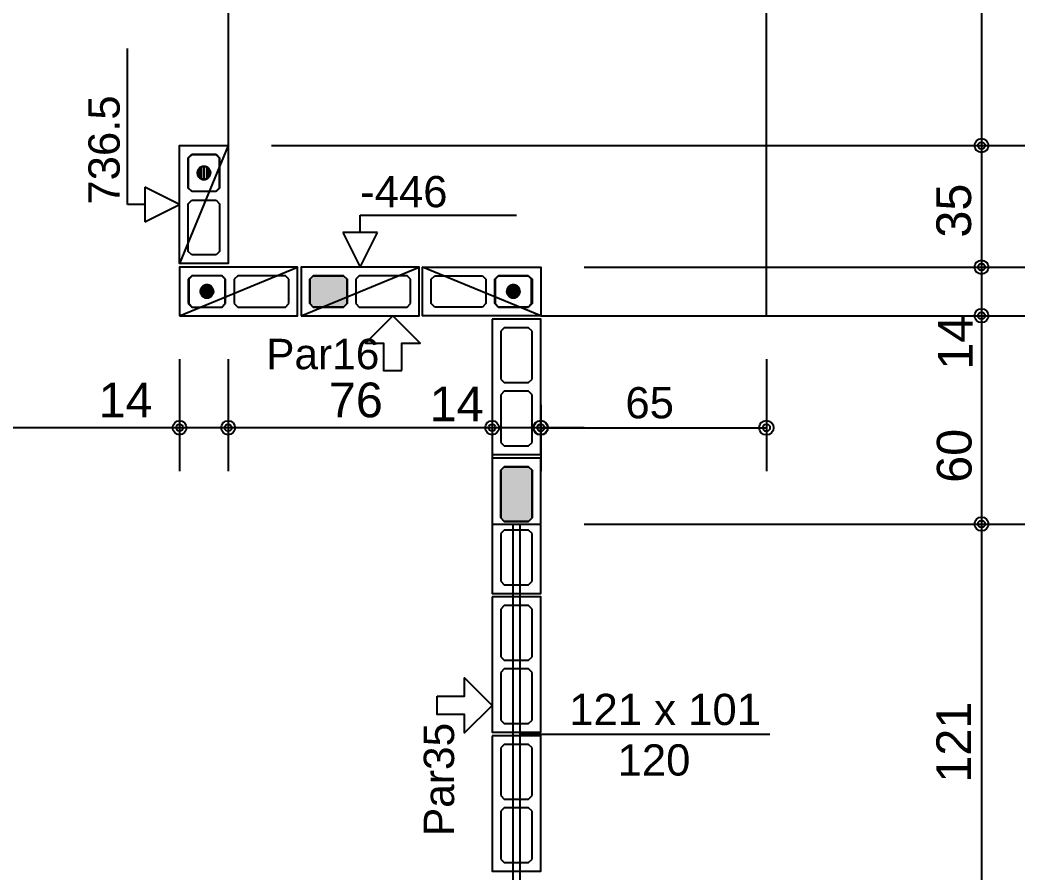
# Model space of a CAD drawing. Extents: x 0 to 119, y 0 to 84.
# Drawn here: x 43.15 to 48.93, y 42.92 to 47.83 of the extents above; entities that cross this region are included whole.
import ezdxf

# ---------------------------------------------------------------- set-up
doc = ezdxf.new("R2010")
doc.units = 0
doc.header["$MEASUREMENT"] = 0
doc.linetypes.add('ESTILO_TQS_0003', pattern=[1.5, 0.5, -0.4, 0.1, -0.5])
doc.linetypes.add('ESTILO_TQS_0005', pattern=[0.4, 0.3, -0.1])
for name, color, linetype in [('18', 6, 'CONTINUOUS'), ('20', 1, 'CONTINUOUS'), ('27', 250, 'CONTINUOUS'), ('3', 7, 'CONTINUOUS'), ('35', 255, 'CONTINUOUS'), ('9', 8, 'CONTINUOUS')]:
    doc.layers.add(name, color=color, linetype=linetype)
doc.styles.add('TQS_ARIAL', font='arial.ttf')

msp = doc.modelspace()

# ---------------------------------------------------------------- linework, layer by layer
at = {"layer": '18', "color": 6, "linetype": 'Continuous'}
for p, q in [((43.763704, 46.76668), (43.763704, 47.66668)), ((44.063704, 46.76668), (43.863704, 46.86668)), ((43.863704, 46.86668), (43.863704, 46.66668)), ((43.863704, 46.76668), (43.763704, 46.76668)), ((43.863704, 46.66668), (44.063704, 46.76668))]:
    msp.add_line(p, q, dxfattribs=at)
at = {"layer": '20', "color": 1, "linetype": 'Continuous'}
for p, q in [((45.103704, 46.60668), (45.103704, 46.70668)), ((45.103704, 46.70668), (46.003704, 46.70668)), ((45.203704, 46.60668), (45.003704, 46.60668)), ((45.003704, 46.60668), (45.103704, 46.40668)), ((45.103704, 46.40668), (45.203704, 46.60668))]:
    msp.add_line(p, q, dxfattribs=at)
at = {"layer": '27', "color": 250, "linetype": 'ESTILO_TQS_0005'}
for points in [[(44.273704, 47.05668), (44.293704, 47.03668), (44.293704, 46.86168), (44.273704, 46.84168), (44.133704, 46.84168), (44.113704, 46.86168), (44.113704, 47.03668), (44.133704, 47.05668), (44.273704, 47.05668)], [(44.273704, 46.79168), (44.293704, 46.77168), (44.293704, 46.49668), (44.273704, 46.47668), (44.133704, 46.47668), (44.113704, 46.49668), (44.113704, 46.77168), (44.133704, 46.79168), (44.273704, 46.79168)], [(44.113704, 46.19668), (44.133704, 46.17668), (44.308704, 46.17668), (44.328704, 46.19668), (44.328704, 46.33668), (44.308704, 46.35668), (44.133704, 46.35668), (44.113704, 46.33668), (44.113704, 46.19668)], [(44.378704, 46.19668), (44.398704, 46.17668), (44.673704, 46.17668), (44.693704, 46.19668), (44.693704, 46.33668), (44.673704, 46.35668), (44.398704, 46.35668), (44.378704, 46.33668), (44.378704, 46.19668)], [(44.813704, 46.19668), (44.833704, 46.17668), (45.008704, 46.17668), (45.028704, 46.19668), (45.028704, 46.33668), (45.008704, 46.35668), (44.833704, 46.35668), (44.813704, 46.33668), (44.813704, 46.19668)], [(45.078704, 46.19668), (45.098704, 46.17668), (45.373704, 46.17668), (45.393704, 46.19668), (45.393704, 46.33668), (45.373704, 46.35668), (45.098704, 46.35668), (45.078704, 46.33668), (45.078704, 46.19668)], [(45.828704, 46.19668), (45.808704, 46.17668), (45.533704, 46.17668), (45.513704, 46.19668), (45.513704, 46.33668), (45.533704, 46.35668), (45.808704, 46.35668), (45.828704, 46.33668), (45.828704, 46.19668)], [(46.093704, 46.19668), (46.073704, 46.17668), (45.898704, 46.17668), (45.878704, 46.19668), (45.878704, 46.33668), (45.898704, 46.35668), (46.073704, 46.35668), (46.093704, 46.33668), (46.093704, 46.19668)], [(45.933787, 46.05668), (45.913787, 46.03668), (45.913787, 45.76168), (45.933787, 45.74168), (46.073787, 45.74168), (46.093787, 45.76168), (46.093787, 46.03668), (46.073787, 46.05668), (45.933787, 46.05668)], [(45.933787, 45.69168), (45.913787, 45.67168), (45.913787, 45.39668), (45.933787, 45.37668), (46.073787, 45.37668), (46.093787, 45.39668), (46.093787, 45.67168), (46.073787, 45.69168), (45.933787, 45.69168)], [(45.933787, 45.25668), (45.913787, 45.23668), (45.913787, 44.96168), (45.933787, 44.94168), (46.073787, 44.94168), (46.093787, 44.96168), (46.093787, 45.23668), (46.073787, 45.25668), (45.933787, 45.25668)], [(45.933787, 44.89168), (45.913787, 44.87168), (45.913787, 44.59668), (45.933787, 44.57668), (46.073787, 44.57668), (46.093787, 44.59668), (46.093787, 44.87168), (46.073787, 44.89168), (45.933787, 44.89168)], [(45.933787, 44.45668), (45.913787, 44.43668), (45.913787, 44.16168), (45.933787, 44.14168), (46.073787, 44.14168), (46.093787, 44.16168), (46.093787, 44.43668), (46.073787, 44.45668), (45.933787, 44.45668)], [(45.933787, 44.09168), (45.913787, 44.07168), (45.913787, 43.79668), (45.933787, 43.77668), (46.073787, 43.77668), (46.093787, 43.79668), (46.093787, 44.07168), (46.073787, 44.09168), (45.933787, 44.09168)], [(45.933787, 43.65668), (45.913787, 43.63668), (45.913787, 43.36168), (45.933787, 43.34168), (46.073787, 43.34168), (46.093787, 43.36168), (46.093787, 43.63668), (46.073787, 43.65668), (45.933787, 43.65668)], [(45.933787, 43.29168), (45.913787, 43.27168), (45.913787, 42.99668), (45.933787, 42.97668), (46.073787, 42.97668), (46.093787, 42.99668), (46.093787, 43.27168), (46.073787, 43.29168), (45.933787, 43.29168)]]:
    msp.add_lwpolyline(points, dxfattribs=at)
at = {"layer": '3', "color": 7, "linetype": 'Continuous'}
for p, q in [((44.343704, 47.10668), (44.063704, 46.42668)), ((44.133704, 47.05418), (44.113704, 47.03418)), ((44.113704, 47.03418), (44.113704, 46.86418)), ((44.273704, 47.05418), (44.133704, 47.05418)), ((44.293704, 47.03418), (44.273704, 47.05418)), ((44.293704, 46.86418), (44.293704, 47.03418)), ((44.113704, 46.86418), (44.133704, 46.84418)), ((44.133704, 46.84418), (44.273704, 46.84418)), ((44.273704, 46.84418), (44.293704, 46.86418)), ((44.063704, 46.12668), (44.743704, 46.40668)), ((44.763704, 46.12668), (45.443704, 46.40668)), ((46.143704, 46.12668), (45.463704, 46.40668)), ((44.136204, 46.35668), (44.116204, 46.33668)), ((44.116204, 46.33668), (44.116204, 46.19668)), ((44.306204, 46.35668), (44.136204, 46.35668)), ((44.326204, 46.33668), (44.306204, 46.35668)), ((44.326204, 46.19668), (44.326204, 46.33668)), ((45.901204, 46.35668), (45.881204, 46.33668)), ((45.881204, 46.33668), (45.881204, 46.19668)), ((46.071204, 46.35668), (45.901204, 46.35668)), ((46.091204, 46.33668), (46.071204, 46.35668)), ((46.091204, 46.19668), (46.091204, 46.33668)), ((44.116204, 46.19668), (44.136204, 46.17668)), ((44.306204, 46.17668), (44.326204, 46.19668)), ((45.881204, 46.19668), (45.901204, 46.17668)), ((46.071204, 46.17668), (46.091204, 46.19668)), ((44.136204, 46.17668), (44.306204, 46.17668)), ((45.901204, 46.17668), (46.071204, 46.17668)), ((45.863787, 44.92668), (46.143787, 44.92668)), ((45.983787, 44.92668), (45.983787, 42.50668)), ((46.023787, 44.92668), (46.023787, 42.50668)), ((46.023787, 43.71668), (47.463421, 43.71668))]:
    msp.add_line(p, q, dxfattribs=at)
for points in [[(46.143704, 46.12668), (47.443704, 46.12668), (47.443704, 51.20668), (46.543704, 51.20668)], [(44.343704, 50.12668), (44.343704, 47.10668)], [(44.343704, 47.10668), (44.343704, 46.42668), (44.063704, 46.42668), (44.063704, 47.10668), (44.343704, 47.10668)], [(44.203704, 46.94978), (44.203765, 46.949777), (44.203825, 46.949768), (44.203884, 46.949752), (44.203941, 46.949731), (44.203995, 46.949705), (44.204047, 46.949672), (44.204095, 46.949635), (44.204139, 46.949593), (44.204179, 46.949547), (44.204213, 46.949497), (44.204243, 46.949444), (44.204267, 46.949388), (44.204285, 46.94933), (44.204297, 46.949271), (44.204304, 46.94921), (44.204304, 46.94915), (44.204297, 46.949089), (44.204285, 46.94903), (44.204267, 46.948972), (44.204243, 46.948916), (44.204213, 46.948863), (44.204179, 46.948813), (44.204139, 46.948767), (44.204095, 46.948725), (44.204047, 46.948688), (44.203995, 46.948655), (44.203941, 46.948629), (44.203884, 46.948608), (44.203825, 46.948592), (44.203765, 46.948583), (44.203704, 46.94858), (44.203704, 46.98698), (44.19988, 46.986786), (44.196095, 46.986206), (44.192388, 46.985246), (44.188798, 46.983917), (44.18536, 46.98223), (44.18211, 46.980205), (44.179082, 46.977861), (44.176307, 46.975223), (44.173813, 46.972318), (44.171626, 46.969175), (44.169767, 46.965827), (44.168257, 46.962308), (44.167111, 46.958655), (44.16634, 46.954904), (44.165953, 46.951095), (44.165953, 46.947265), (44.16634, 46.943456), (44.167111, 46.939705), (44.168257, 46.936052), (44.169767, 46.932533), (44.171626, 46.929185), (44.173813, 46.926042), (44.176307, 46.923137), (44.179082, 46.920499), (44.18211, 46.918155), (44.18536, 46.91613), (44.188798, 46.914443), (44.192388, 46.913114), (44.196095, 46.912154), (44.19988, 46.911574), (44.203704, 46.91138), (44.203704, 46.94978)], [(44.203704, 46.94858), (44.203644, 46.948583), (44.203584, 46.948592), (44.203525, 46.948608), (44.203468, 46.948629), (44.203413, 46.948655), (44.203362, 46.948688), (44.203313, 46.948725), (44.203269, 46.948767), (44.20323, 46.948813), (44.203195, 46.948863), (44.203166, 46.948916), (44.203142, 46.948972), (44.203123, 46.94903), (44.203111, 46.949089), (44.203105, 46.94915), (44.203105, 46.94921), (44.203111, 46.949271), (44.203123, 46.94933), (44.203142, 46.949388), (44.203166, 46.949444), (44.203195, 46.949497), (44.20323, 46.949547), (44.203269, 46.949593), (44.203313, 46.949635), (44.203362, 46.949672), (44.203413, 46.949705), (44.203468, 46.949731), (44.203525, 46.949752), (44.203584, 46.949768), (44.203644, 46.949777), (44.203704, 46.94978), (44.203704, 46.91138), (44.207528, 46.911574), (44.211313, 46.912154), (44.21502, 46.913114), (44.218611, 46.914443), (44.222049, 46.91613), (44.225298, 46.918155), (44.228326, 46.920499), (44.231101, 46.923137), (44.233596, 46.926042), (44.235783, 46.929185), (44.237641, 46.932533), (44.239151, 46.936052), (44.240298, 46.939705), (44.241068, 46.943456), (44.241456, 46.947265), (44.241456, 46.951095), (44.241068, 46.954904), (44.240298, 46.958655), (44.239151, 46.962308), (44.237641, 46.965827), (44.235783, 46.969175), (44.233596, 46.972318), (44.231101, 46.975223), (44.228326, 46.977861), (44.225298, 46.980205), (44.222049, 46.98223), (44.218611, 46.983917), (44.21502, 46.985246), (44.211313, 46.986206), (44.207528, 46.986786), (44.203704, 46.98698), (44.203704, 46.94858)], [(44.063704, 46.12668), (44.743704, 46.12668), (44.743704, 46.40668), (44.063704, 46.40668), (44.063704, 46.12668)], [(44.763704, 46.12668), (45.443704, 46.12668), (45.443704, 46.40668), (44.763704, 46.40668), (44.763704, 46.12668)], [(46.143704, 46.12668), (45.463704, 46.12668), (45.463704, 46.40668), (46.143704, 46.40668), (46.143704, 46.12668)], [(44.221804, 46.26668), (44.221801, 46.266619), (44.221792, 46.266559), (44.221777, 46.2665), (44.221756, 46.266443), (44.221729, 46.266389), (44.221697, 46.266337), (44.22166, 46.266289), (44.221618, 46.266245), (44.221572, 46.266206), (44.221522, 46.266171), (44.221469, 46.266141), (44.221413, 46.266117), (44.221355, 46.266099), (44.221295, 46.266087), (44.221235, 46.266081), (44.221174, 46.266081), (44.221113, 46.266087), (44.221054, 46.266099), (44.220996, 46.266117), (44.22094, 46.266141), (44.220887, 46.266171), (44.220837, 46.266206), (44.220791, 46.266245), (44.220749, 46.266289), (44.220712, 46.266337), (44.22068, 46.266389), (44.220653, 46.266443), (44.220632, 46.2665), (44.220617, 46.266559), (44.220607, 46.266619), (44.220604, 46.26668), (44.259004, 46.26668), (44.25881, 46.270504), (44.258231, 46.274289), (44.257271, 46.277996), (44.255941, 46.281587), (44.254255, 46.285024), (44.252229, 46.288274), (44.249885, 46.291302), (44.247247, 46.294077), (44.244342, 46.296571), (44.241199, 46.298759), (44.237851, 46.300617), (44.234332, 46.302127), (44.230679, 46.303273), (44.226928, 46.304044), (44.223119, 46.304431), (44.21929, 46.304431), (44.21548, 46.304044), (44.21173, 46.303273), (44.208076, 46.302127), (44.204557, 46.300617), (44.201209, 46.298759), (44.198067, 46.296571), (44.195161, 46.294077), (44.192523, 46.291302), (44.190179, 46.288274), (44.188154, 46.285024), (44.186468, 46.281587), (44.185138, 46.277996), (44.184178, 46.274289), (44.183598, 46.270504), (44.183404, 46.26668), (44.221804, 46.26668)], [(45.986804, 46.26668), (45.986801, 46.266619), (45.986792, 46.266559), (45.986777, 46.2665), (45.986756, 46.266443), (45.986729, 46.266389), (45.986697, 46.266337), (45.98666, 46.266289), (45.986618, 46.266245), (45.986572, 46.266206), (45.986522, 46.266171), (45.986469, 46.266141), (45.986413, 46.266117), (45.986355, 46.266099), (45.986295, 46.266087), (45.986235, 46.266081), (45.986174, 46.266081), (45.986113, 46.266087), (45.986054, 46.266099), (45.985996, 46.266117), (45.98594, 46.266141), (45.985887, 46.266171), (45.985837, 46.266206), (45.985791, 46.266245), (45.985749, 46.266289), (45.985712, 46.266337), (45.98568, 46.266389), (45.985653, 46.266443), (45.985632, 46.2665), (45.985617, 46.266559), (45.985607, 46.266619), (45.985604, 46.26668), (46.024004, 46.26668), (46.02381, 46.270504), (46.023231, 46.274289), (46.022271, 46.277996), (46.020941, 46.281587), (46.019255, 46.285024), (46.017229, 46.288274), (46.014885, 46.291302), (46.012247, 46.294077), (46.009342, 46.296571), (46.006199, 46.298759), (46.002851, 46.300617), (45.999332, 46.302127), (45.995679, 46.303273), (45.991928, 46.304044), (45.988119, 46.304431), (45.98429, 46.304431), (45.98048, 46.304044), (45.97673, 46.303273), (45.973076, 46.302127), (45.969557, 46.300617), (45.966209, 46.298759), (45.963067, 46.296571), (45.960161, 46.294077), (45.957523, 46.291302), (45.955179, 46.288274), (45.953154, 46.285024), (45.951468, 46.281587), (45.950138, 46.277996), (45.949178, 46.274289), (45.948598, 46.270504), (45.948404, 46.26668), (45.986804, 46.26668)], [(44.220604, 46.26668), (44.220607, 46.266741), (44.220617, 46.266801), (44.220632, 46.26686), (44.220653, 46.266917), (44.22068, 46.266971), (44.220712, 46.267023), (44.220749, 46.267071), (44.220791, 46.267115), (44.220837, 46.267154), (44.220887, 46.267189), (44.22094, 46.267219), (44.220996, 46.267243), (44.221054, 46.267261), (44.221113, 46.267273), (44.221174, 46.267279), (44.221235, 46.267279), (44.221295, 46.267273), (44.221355, 46.267261), (44.221413, 46.267243), (44.221469, 46.267219), (44.221522, 46.267189), (44.221572, 46.267154), (44.221618, 46.267115), (44.22166, 46.267071), (44.221697, 46.267023), (44.221729, 46.266971), (44.221756, 46.266917), (44.221777, 46.26686), (44.221792, 46.266801), (44.221801, 46.266741), (44.221804, 46.26668), (44.183404, 46.26668), (44.183598, 46.262856), (44.184178, 46.259071), (44.185138, 46.255364), (44.186468, 46.251773), (44.188154, 46.248336), (44.190179, 46.245086), (44.192523, 46.242058), (44.195161, 46.239283), (44.198067, 46.236789), (44.201209, 46.234601), (44.204557, 46.232743), (44.208076, 46.231233), (44.21173, 46.230087), (44.21548, 46.229316), (44.21929, 46.228929), (44.223119, 46.228929), (44.226928, 46.229316), (44.230679, 46.230087), (44.234332, 46.231233), (44.237851, 46.232743), (44.241199, 46.234601), (44.244342, 46.236789), (44.247247, 46.239283), (44.249885, 46.242058), (44.252229, 46.245086), (44.254255, 46.248336), (44.255941, 46.251773), (44.257271, 46.255364), (44.258231, 46.259071), (44.25881, 46.262856), (44.259004, 46.26668), (44.220604, 46.26668)], [(45.985604, 46.26668), (45.985607, 46.266741), (45.985617, 46.266801), (45.985632, 46.26686), (45.985653, 46.266917), (45.98568, 46.266971), (45.985712, 46.267023), (45.985749, 46.267071), (45.985791, 46.267115), (45.985837, 46.267154), (45.985887, 46.267189), (45.98594, 46.267219), (45.985996, 46.267243), (45.986054, 46.267261), (45.986113, 46.267273), (45.986174, 46.267279), (45.986235, 46.267279), (45.986295, 46.267273), (45.986355, 46.267261), (45.986413, 46.267243), (45.986469, 46.267219), (45.986522, 46.267189), (45.986572, 46.267154), (45.986618, 46.267115), (45.98666, 46.267071), (45.986697, 46.267023), (45.986729, 46.266971), (45.986756, 46.266917), (45.986777, 46.26686), (45.986792, 46.266801), (45.986801, 46.266741), (45.986804, 46.26668), (45.948404, 46.26668), (45.948598, 46.262856), (45.949178, 46.259071), (45.950138, 46.255364), (45.951468, 46.251773), (45.953154, 46.248336), (45.955179, 46.245086), (45.957523, 46.242058), (45.960161, 46.239283), (45.963067, 46.236789), (45.966209, 46.234601), (45.969557, 46.232743), (45.973076, 46.231233), (45.97673, 46.230087), (45.98048, 46.229316), (45.98429, 46.228929), (45.988119, 46.228929), (45.991928, 46.229316), (45.995679, 46.230087), (45.999332, 46.231233), (46.002851, 46.232743), (46.006199, 46.234601), (46.009342, 46.236789), (46.012247, 46.239283), (46.014885, 46.242058), (46.017229, 46.245086), (46.019255, 46.248336), (46.020941, 46.251773), (46.022271, 46.255364), (46.023231, 46.259071), (46.02381, 46.262856), (46.024004, 46.26668), (45.985604, 46.26668)], [(45.344479, 45.810733), (45.344479, 45.968706), (45.449795, 45.968706), (45.291821, 46.12668), (45.133848, 45.968706), (45.239163, 45.968706), (45.239163, 45.810733), (45.344479, 45.810733)], [(45.863787, 46.10668), (45.863787, 45.32668), (46.143787, 45.32668), (46.143787, 46.10668), (45.863787, 46.10668)], [(45.863787, 45.30668), (45.863787, 44.52668), (46.143787, 44.52668), (46.143787, 45.30668), (45.863787, 45.30668)], [(45.863787, 44.50668), (45.863787, 43.72668), (46.143787, 43.72668), (46.143787, 44.50668), (45.863787, 44.50668)], [(45.547839, 43.934406), (45.705813, 43.934406), (45.705813, 44.039722), (45.863787, 43.881748), (45.705813, 43.723775), (45.705813, 43.82909), (45.547839, 43.82909), (45.547839, 43.934406)], [(45.863787, 43.70668), (45.863787, 42.92668), (46.143787, 42.92668), (46.143787, 43.70668), (45.863787, 43.70668)]]:
    msp.add_lwpolyline(points, dxfattribs=at)
for centre in [(44.203704, 46.94918), (44.221204, 46.26668), (45.986204, 46.26668)]:
    msp.add_circle(centre, 0.0372, dxfattribs=at)
for points in [[(44.165953, 46.951095), (44.165953, 46.947265), (44.16634, 46.954904)], [(44.165953, 46.947265), (44.16634, 46.943456), (44.16634, 46.954904)], [(44.16634, 46.954904), (44.16634, 46.943456), (44.167111, 46.958655)], [(44.16634, 46.943456), (44.167111, 46.939705), (44.167111, 46.958655)], [(44.167111, 46.958655), (44.167111, 46.939705), (44.168257, 46.962308)], [(44.167111, 46.939705), (44.168257, 46.936052), (44.168257, 46.962308)], [(44.168257, 46.962308), (44.168257, 46.936052), (44.169767, 46.965827)], [(44.168257, 46.936052), (44.169767, 46.932533), (44.169767, 46.965827)], [(44.169767, 46.965827), (44.169767, 46.932533), (44.171626, 46.969175)], [(44.169767, 46.932533), (44.171626, 46.929185), (44.171626, 46.969175)], [(44.171626, 46.969175), (44.171626, 46.929185), (44.173813, 46.972318)], [(44.171626, 46.929185), (44.173813, 46.926042), (44.173813, 46.972318)], [(44.173813, 46.972318), (44.173813, 46.926042), (44.176307, 46.975223)], [(44.173813, 46.926042), (44.176307, 46.923137), (44.176307, 46.975223)], [(44.176307, 46.975223), (44.176307, 46.923137), (44.179082, 46.977861)], [(44.176307, 46.923137), (44.179082, 46.920499), (44.179082, 46.977861)], [(44.179082, 46.977861), (44.179082, 46.920499), (44.18211, 46.980205)], [(44.179082, 46.920499), (44.18211, 46.918155), (44.18211, 46.980205)], [(44.18211, 46.980205), (44.18211, 46.918155), (44.18536, 46.98223)], [(44.18211, 46.918155), (44.18536, 46.91613), (44.18536, 46.98223)], [(44.18536, 46.98223), (44.18536, 46.91613), (44.188798, 46.983917)], [(44.18536, 46.91613), (44.188798, 46.914443), (44.188798, 46.983917)], [(44.188798, 46.983917), (44.188798, 46.914443), (44.192388, 46.985246)], [(44.188798, 46.914443), (44.192388, 46.913114), (44.192388, 46.985246)], [(44.192388, 46.985246), (44.192388, 46.913114), (44.196095, 46.986206)], [(44.192388, 46.913114), (44.196095, 46.912154), (44.196095, 46.986206)], [(44.19988, 46.911574), (44.19988, 46.986786), (44.196095, 46.912154)], [(44.196095, 46.986206), (44.196095, 46.912154), (44.19988, 46.986786)], [(44.19988, 46.911574), (44.203704, 46.94978), (44.203704, 46.98698)], [(44.19988, 46.911574), (44.203704, 46.98698), (44.19988, 46.986786)], [(44.19988, 46.911574), (44.203704, 46.91138), (44.203704, 46.94978)], [(44.203269, 46.948767), (44.203704, 46.94858), (44.20323, 46.948813)], [(44.203704, 46.94858), (44.203704, 46.94858), (44.20323, 46.948813)], [(44.20323, 46.948813), (44.203704, 46.94858), (44.20323, 46.948813)], [(44.203704, 46.94858), (44.203704, 46.94858), (44.20323, 46.948813)], [(44.20323, 46.948813), (44.203704, 46.94858), (44.20323, 46.948813)], [(44.203704, 46.94858), (44.203704, 46.94858), (44.20323, 46.948813)], [(44.203313, 46.948725), (44.203704, 46.94858), (44.203269, 46.948767)], [(44.203704, 46.94858), (44.203704, 46.94858), (44.203269, 46.948767)], [(44.203269, 46.948767), (44.203704, 46.94858), (44.203269, 46.948767)], [(44.203704, 46.94858), (44.203704, 46.94858), (44.203269, 46.948767)], [(44.203362, 46.948688), (44.203704, 46.94858), (44.203313, 46.948725)], [(44.203704, 46.94858), (44.203704, 46.94858), (44.203313, 46.948725)], [(44.203413, 46.948655), (44.203704, 46.94858), (44.203362, 46.948688)], [(44.203704, 46.94858), (44.203704, 46.94858), (44.203362, 46.948688)], [(44.203525, 46.948608), (44.203704, 46.94858), (44.203413, 46.948655)], [(44.203704, 46.94858), (44.203704, 46.94858), (44.203413, 46.948655)], [(44.203704, 46.94858), (44.203704, 46.94858), (44.203525, 46.948608)], [(44.203704, 46.94858), (44.203704, 46.94858), (44.203525, 46.948608)], [(44.203704, 46.94858), (44.207528, 46.986786), (44.203704, 46.98698)], [(44.203704, 46.94858), (44.203704, 46.91138), (44.207528, 46.986786)], [(44.203704, 46.91138), (44.207528, 46.911574), (44.207528, 46.986786)], [(44.203704, 46.94978), (44.204179, 46.949547), (44.203704, 46.94978)], [(44.204179, 46.949547), (44.204179, 46.949547), (44.203704, 46.94978)], [(44.203704, 46.94978), (44.204179, 46.949547), (44.203704, 46.94978)], [(44.204179, 46.949547), (44.204179, 46.949547), (44.203704, 46.94978)], [(44.203704, 46.94978), (44.204179, 46.949547), (44.203704, 46.94978)], [(44.204179, 46.949547), (44.204139, 46.949593), (44.203704, 46.94978)], [(44.203704, 46.94978), (44.204139, 46.949593), (44.203704, 46.94978)], [(44.204139, 46.949593), (44.204139, 46.949593), (44.203704, 46.94978)], [(44.203704, 46.94978), (44.204139, 46.949593), (44.203704, 46.94978)], [(44.204139, 46.949593), (44.204095, 46.949635), (44.203704, 46.94978)], [(44.203704, 46.94978), (44.204095, 46.949635), (44.203704, 46.94978)], [(44.204095, 46.949635), (44.204047, 46.949672), (44.203704, 46.94978)], [(44.203704, 46.94978), (44.204047, 46.949672), (44.203704, 46.94978)], [(44.204047, 46.949672), (44.203995, 46.949705), (44.203704, 46.94978)], [(44.203704, 46.94978), (44.203995, 46.949705), (44.203704, 46.94978)], [(44.203995, 46.949705), (44.203884, 46.949752), (44.203704, 46.94978)], [(44.203704, 46.94978), (44.203884, 46.949752), (44.203704, 46.94978)], [(44.203884, 46.949752), (44.203704, 46.94978), (44.203704, 46.94978)], [(44.203704, 46.94978), (44.203704, 46.94978), (44.203704, 46.94978)], [(44.203704, 46.94978), (44.203704, 46.94978), (44.203704, 46.94978)], [(44.203704, 46.94978), (44.203704, 46.94978), (44.203704, 46.94978)], [(44.203704, 46.94978), (44.203704, 46.94978), (44.203704, 46.94978)], [(44.203704, 46.94978), (44.203704, 46.94978), (44.203704, 46.94978)], [(44.203704, 46.94978), (44.203704, 46.94978), (44.203704, 46.94978)], [(44.203704, 46.94978), (44.203704, 46.94978), (44.203704, 46.94978)], [(44.203704, 46.94978), (44.203704, 46.94978), (44.203704, 46.94978)], [(44.203704, 46.94978), (44.203704, 46.94978), (44.203704, 46.94978)], [(44.203704, 46.94978), (44.203704, 46.94978), (44.203704, 46.94978)], [(44.203704, 46.94978), (44.203704, 46.94978), (44.203704, 46.94978)], [(44.203704, 46.94978), (44.203704, 46.94978), (44.203704, 46.94978)], [(44.203704, 46.94858), (44.203704, 46.94858), (44.203704, 46.94858)], [(44.203704, 46.94858), (44.203704, 46.94858), (44.203704, 46.94858)], [(44.203704, 46.94858), (44.203704, 46.94858), (44.203704, 46.94858)], [(44.203704, 46.94858), (44.203704, 46.94858), (44.203704, 46.94858)], [(44.203704, 46.94858), (44.203704, 46.94858), (44.203704, 46.94858)], [(44.203704, 46.94858), (44.203704, 46.94858), (44.203704, 46.94858)], [(44.203704, 46.94858), (44.203704, 46.94858), (44.203704, 46.94858)], [(44.203704, 46.94858), (44.203704, 46.94858), (44.203704, 46.94858)], [(44.203704, 46.94858), (44.203704, 46.94858), (44.203704, 46.94858)], [(44.203704, 46.94858), (44.203704, 46.94858), (44.203704, 46.94858)], [(44.203704, 46.94858), (44.203704, 46.94858), (44.203704, 46.94858)], [(44.203704, 46.94858), (44.203704, 46.94858), (44.203704, 46.94858)], [(44.207528, 46.986786), (44.207528, 46.911574), (44.211313, 46.986206)], [(44.207528, 46.911574), (44.211313, 46.912154), (44.211313, 46.986206)], [(44.211313, 46.986206), (44.211313, 46.912154), (44.21502, 46.985246)], [(44.211313, 46.912154), (44.21502, 46.913114), (44.21502, 46.985246)], [(44.21502, 46.985246), (44.21502, 46.913114), (44.218611, 46.983917)], [(44.21502, 46.913114), (44.218611, 46.914443), (44.218611, 46.983917)], [(44.218611, 46.983917), (44.218611, 46.914443), (44.222049, 46.98223)], [(44.218611, 46.914443), (44.222049, 46.91613), (44.222049, 46.98223)], [(44.222049, 46.98223), (44.222049, 46.91613), (44.225298, 46.980205)], [(44.222049, 46.91613), (44.225298, 46.918155), (44.225298, 46.980205)], [(44.225298, 46.980205), (44.225298, 46.918155), (44.228326, 46.977861)], [(44.225298, 46.918155), (44.228326, 46.920499), (44.228326, 46.977861)], [(44.228326, 46.977861), (44.228326, 46.920499), (44.231101, 46.975223)], [(44.228326, 46.920499), (44.231101, 46.923137), (44.231101, 46.975223)], [(44.231101, 46.975223), (44.231101, 46.923137), (44.233596, 46.972318)], [(44.231101, 46.923137), (44.233596, 46.926042), (44.233596, 46.972318)], [(44.233596, 46.972318), (44.233596, 46.926042), (44.235783, 46.969175)], [(44.233596, 46.926042), (44.235783, 46.929185), (44.235783, 46.969175)], [(44.235783, 46.969175), (44.235783, 46.929185), (44.237641, 46.965827)], [(44.235783, 46.929185), (44.237641, 46.932533), (44.237641, 46.965827)], [(44.237641, 46.965827), (44.237641, 46.932533), (44.239151, 46.962308)], [(44.237641, 46.932533), (44.239151, 46.936052), (44.239151, 46.962308)], [(44.239151, 46.962308), (44.239151, 46.936052), (44.240298, 46.958655)], [(44.239151, 46.936052), (44.240298, 46.939705), (44.240298, 46.958655)], [(44.240298, 46.958655), (44.240298, 46.939705), (44.241068, 46.954904)], [(44.240298, 46.939705), (44.241068, 46.943456), (44.241068, 46.954904)], [(44.241068, 46.954904), (44.241068, 46.943456), (44.241456, 46.951095)], [(44.241068, 46.943456), (44.241456, 46.947265), (44.241456, 46.951095)], [(44.221804, 46.26668), (44.21173, 46.303273), (44.208076, 46.302127)], [(44.221804, 46.26668), (44.21548, 46.304044), (44.21173, 46.303273)], [(44.221804, 46.26668), (44.21929, 46.304431), (44.21548, 46.304044)], [(44.221804, 46.26668), (44.223119, 46.304431), (44.21929, 46.304431)], [(44.259004, 46.26668), (44.223119, 46.304431), (44.221804, 46.26668)], [(44.259004, 46.26668), (44.226928, 46.304044), (44.223119, 46.304431)], [(44.259004, 46.26668), (44.230679, 46.303273), (44.226928, 46.304044)], [(44.259004, 46.26668), (44.234332, 46.302127), (44.230679, 46.303273)], [(45.986804, 46.26668), (45.97673, 46.303273), (45.973076, 46.302127)], [(45.986804, 46.26668), (45.98048, 46.304044), (45.97673, 46.303273)], [(45.986804, 46.26668), (45.98429, 46.304431), (45.98048, 46.304044)], [(45.986804, 46.26668), (45.988119, 46.304431), (45.98429, 46.304431)], [(46.024004, 46.26668), (45.988119, 46.304431), (45.986804, 46.26668)], [(46.024004, 46.26668), (45.991928, 46.304044), (45.988119, 46.304431)], [(46.024004, 46.26668), (45.995679, 46.303273), (45.991928, 46.304044)], [(46.024004, 46.26668), (45.999332, 46.302127), (45.995679, 46.303273)], [(44.221804, 46.26668), (44.183598, 46.270504), (44.183404, 46.26668)], [(44.220604, 46.26668), (44.183404, 46.26668), (44.183598, 46.262856)], [(44.221804, 46.26668), (44.184178, 46.274289), (44.183598, 46.270504)], [(44.220604, 46.26668), (44.183598, 46.262856), (44.184178, 46.259071)], [(44.221804, 46.26668), (44.185138, 46.277996), (44.184178, 46.274289)], [(44.220604, 46.26668), (44.184178, 46.259071), (44.185138, 46.255364)], [(44.221804, 46.26668), (44.186468, 46.281587), (44.185138, 46.277996)], [(44.220604, 46.26668), (44.185138, 46.255364), (44.186468, 46.251773)], [(44.221804, 46.26668), (44.188154, 46.285024), (44.186468, 46.281587)], [(44.220604, 46.26668), (44.186468, 46.251773), (44.188154, 46.248336)], [(44.221804, 46.26668), (44.190179, 46.288274), (44.188154, 46.285024)], [(44.220604, 46.26668), (44.188154, 46.248336), (44.190179, 46.245086)], [(44.221804, 46.26668), (44.192523, 46.291302), (44.190179, 46.288274)], [(44.220604, 46.26668), (44.190179, 46.245086), (44.192523, 46.242058)], [(44.221804, 46.26668), (44.195161, 46.294077), (44.192523, 46.291302)], [(44.220604, 46.26668), (44.192523, 46.242058), (44.195161, 46.239283)], [(44.221804, 46.26668), (44.198067, 46.296571), (44.195161, 46.294077)], [(44.220604, 46.26668), (44.195161, 46.239283), (44.198067, 46.236789)], [(44.221804, 46.26668), (44.201209, 46.298759), (44.198067, 46.296571)], [(44.220604, 46.26668), (44.198067, 46.236789), (44.201209, 46.234601)], [(44.221804, 46.26668), (44.204557, 46.300617), (44.201209, 46.298759)], [(44.220604, 46.26668), (44.201209, 46.234601), (44.204557, 46.232743)], [(44.221804, 46.26668), (44.208076, 46.302127), (44.204557, 46.300617)], [(44.220604, 46.26668), (44.204557, 46.232743), (44.208076, 46.231233)], [(44.220604, 46.26668), (44.208076, 46.231233), (44.21173, 46.230087)], [(44.220604, 46.26668), (44.21173, 46.230087), (44.21548, 46.229316)], [(44.220604, 46.26668), (44.21548, 46.229316), (44.21929, 46.228929)], [(44.220604, 46.26668), (44.21929, 46.228929), (44.223119, 46.228929)], [(44.220837, 46.267154), (44.220632, 46.26686), (44.220604, 46.26668)], [(44.220837, 46.267154), (44.220604, 46.26668), (44.220604, 46.26668)], [(44.220837, 46.267154), (44.220604, 46.26668), (44.220604, 46.26668)], [(44.220837, 46.267154), (44.220604, 46.26668), (44.220604, 46.26668)], [(44.220837, 46.267154), (44.220604, 46.26668), (44.220604, 46.26668)], [(44.220837, 46.267154), (44.220604, 46.26668), (44.220604, 46.26668)], [(44.220837, 46.267154), (44.220604, 46.26668), (44.220604, 46.26668)], [(44.220837, 46.267154), (44.220604, 46.26668), (44.220604, 46.26668)], [(44.220837, 46.267154), (44.220604, 46.26668), (44.220604, 46.26668)], [(44.220837, 46.267154), (44.220604, 46.26668), (44.220604, 46.26668)], [(44.220837, 46.267154), (44.220604, 46.26668), (44.220604, 46.26668)], [(44.220837, 46.267154), (44.220604, 46.26668), (44.220604, 46.26668)], [(44.220837, 46.267154), (44.220604, 46.26668), (44.220604, 46.26668)], [(44.220837, 46.267154), (44.220604, 46.26668), (44.220604, 46.26668)], [(44.220837, 46.267154), (44.220604, 46.26668), (44.220604, 46.26668)], [(44.220837, 46.267154), (44.220604, 46.26668), (44.220604, 46.26668)], [(44.220837, 46.267154), (44.220604, 46.26668), (44.220604, 46.26668)], [(44.220837, 46.267154), (44.220604, 46.26668), (44.220604, 46.26668)], [(44.220837, 46.267154), (44.220604, 46.26668), (44.220604, 46.26668)], [(44.220837, 46.267154), (44.220604, 46.26668), (44.220604, 46.26668)], [(44.220837, 46.267154), (44.220604, 46.26668), (44.220604, 46.26668)], [(44.220837, 46.267154), (44.220604, 46.26668), (44.220604, 46.26668)], [(44.220837, 46.267154), (44.220604, 46.26668), (44.220604, 46.26668)], [(44.220604, 46.26668), (44.223119, 46.228929), (44.259004, 46.26668)], [(44.220837, 46.267154), (44.22068, 46.266971), (44.220632, 46.26686)], [(44.220837, 46.267154), (44.220712, 46.267023), (44.22068, 46.266971)], [(44.220837, 46.267154), (44.220749, 46.267071), (44.220712, 46.267023)], [(44.220837, 46.267154), (44.220791, 46.267115), (44.220749, 46.267071)], [(44.220837, 46.267154), (44.220837, 46.267154), (44.220791, 46.267115)], [(44.220837, 46.267154), (44.220791, 46.267115), (44.220791, 46.267115)], [(44.220837, 46.267154), (44.220837, 46.267154), (44.220837, 46.267154)], [(44.221804, 46.26668), (44.221572, 46.266206), (44.221572, 46.266206)], [(44.221804, 46.26668), (44.221572, 46.266206), (44.221572, 46.266206)], [(44.221804, 46.26668), (44.221572, 46.266206), (44.221618, 46.266245)], [(44.221804, 46.26668), (44.221618, 46.266245), (44.221618, 46.266245)], [(44.221804, 46.26668), (44.221618, 46.266245), (44.22166, 46.266289)], [(44.221804, 46.26668), (44.22166, 46.266289), (44.221697, 46.266337)], [(44.221804, 46.26668), (44.221697, 46.266337), (44.221729, 46.266389)], [(44.221804, 46.26668), (44.221729, 46.266389), (44.221777, 46.2665)], [(44.221804, 46.26668), (44.221777, 46.2665), (44.221804, 46.26668)], [(44.221804, 46.26668), (44.221804, 46.26668), (44.221804, 46.26668)], [(44.221804, 46.26668), (44.221804, 46.26668), (44.221804, 46.26668)], [(44.221804, 46.26668), (44.221804, 46.26668), (44.221804, 46.26668)], [(44.221804, 46.26668), (44.221804, 46.26668), (44.221804, 46.26668)], [(44.221804, 46.26668), (44.221804, 46.26668), (44.221804, 46.26668)], [(44.221804, 46.26668), (44.221804, 46.26668), (44.221804, 46.26668)], [(44.221804, 46.26668), (44.221804, 46.26668), (44.221804, 46.26668)], [(44.221804, 46.26668), (44.221804, 46.26668), (44.221804, 46.26668)], [(44.221804, 46.26668), (44.221804, 46.26668), (44.221804, 46.26668)], [(44.221804, 46.26668), (44.221804, 46.26668), (44.221804, 46.26668)], [(44.221804, 46.26668), (44.221804, 46.26668), (44.221804, 46.26668)], [(44.221804, 46.26668), (44.221804, 46.26668), (44.221804, 46.26668)], [(44.221804, 46.26668), (44.221804, 46.26668), (44.221804, 46.26668)], [(44.221804, 46.26668), (44.221804, 46.26668), (44.221804, 46.26668)], [(44.221804, 46.26668), (44.221804, 46.26668), (44.221804, 46.26668)], [(44.221804, 46.26668), (44.221804, 46.26668), (44.221804, 46.26668)], [(44.221804, 46.26668), (44.221804, 46.26668), (44.221804, 46.26668)], [(44.221804, 46.26668), (44.221804, 46.26668), (44.221804, 46.26668)], [(44.221804, 46.26668), (44.221804, 46.26668), (44.221804, 46.26668)], [(44.221804, 46.26668), (44.221804, 46.26668), (44.221804, 46.26668)], [(44.221804, 46.26668), (44.221804, 46.26668), (44.221804, 46.26668)], [(44.259004, 46.26668), (44.223119, 46.228929), (44.226928, 46.229316)], [(44.259004, 46.26668), (44.226928, 46.229316), (44.230679, 46.230087)], [(44.259004, 46.26668), (44.230679, 46.230087), (44.234332, 46.231233)], [(44.259004, 46.26668), (44.237851, 46.300617), (44.234332, 46.302127)], [(44.259004, 46.26668), (44.234332, 46.231233), (44.237851, 46.232743)], [(44.259004, 46.26668), (44.241199, 46.298759), (44.237851, 46.300617)], [(44.259004, 46.26668), (44.237851, 46.232743), (44.241199, 46.234601)], [(44.259004, 46.26668), (44.244342, 46.296571), (44.241199, 46.298759)], [(44.259004, 46.26668), (44.241199, 46.234601), (44.244342, 46.236789)], [(44.259004, 46.26668), (44.247247, 46.294077), (44.244342, 46.296571)], [(44.259004, 46.26668), (44.244342, 46.236789), (44.247247, 46.239283)], [(44.259004, 46.26668), (44.249885, 46.291302), (44.247247, 46.294077)], [(44.259004, 46.26668), (44.247247, 46.239283), (44.249885, 46.242058)], [(44.259004, 46.26668), (44.252229, 46.288274), (44.249885, 46.291302)], [(44.259004, 46.26668), (44.249885, 46.242058), (44.252229, 46.245086)], [(44.259004, 46.26668), (44.254255, 46.285024), (44.252229, 46.288274)], [(44.259004, 46.26668), (44.252229, 46.245086), (44.254255, 46.248336)], [(44.259004, 46.26668), (44.255941, 46.281587), (44.254255, 46.285024)], [(44.259004, 46.26668), (44.254255, 46.248336), (44.255941, 46.251773)], [(44.259004, 46.26668), (44.257271, 46.277996), (44.255941, 46.281587)], [(44.259004, 46.26668), (44.255941, 46.251773), (44.257271, 46.255364)], [(44.259004, 46.26668), (44.258231, 46.274289), (44.257271, 46.277996)], [(44.259004, 46.26668), (44.257271, 46.255364), (44.258231, 46.259071)], [(44.259004, 46.26668), (44.25881, 46.270504), (44.258231, 46.274289)], [(44.259004, 46.26668), (44.258231, 46.259071), (44.25881, 46.262856)], [(45.986804, 46.26668), (45.948598, 46.270504), (45.948404, 46.26668)], [(45.985604, 46.26668), (45.948404, 46.26668), (45.948598, 46.262856)], [(45.986804, 46.26668), (45.949178, 46.274289), (45.948598, 46.270504)], [(45.985604, 46.26668), (45.948598, 46.262856), (45.949178, 46.259071)], [(45.986804, 46.26668), (45.950138, 46.277996), (45.949178, 46.274289)], [(45.985604, 46.26668), (45.949178, 46.259071), (45.950138, 46.255364)], [(45.986804, 46.26668), (45.951468, 46.281587), (45.950138, 46.277996)], [(45.985604, 46.26668), (45.950138, 46.255364), (45.951468, 46.251773)], [(45.986804, 46.26668), (45.953154, 46.285024), (45.951468, 46.281587)], [(45.985604, 46.26668), (45.951468, 46.251773), (45.953154, 46.248336)], [(45.986804, 46.26668), (45.955179, 46.288274), (45.953154, 46.285024)], [(45.985604, 46.26668), (45.953154, 46.248336), (45.955179, 46.245086)], [(45.986804, 46.26668), (45.957523, 46.291302), (45.955179, 46.288274)], [(45.985604, 46.26668), (45.955179, 46.245086), (45.957523, 46.242058)], [(45.986804, 46.26668), (45.960161, 46.294077), (45.957523, 46.291302)], [(45.985604, 46.26668), (45.957523, 46.242058), (45.960161, 46.239283)], [(45.986804, 46.26668), (45.963067, 46.296571), (45.960161, 46.294077)], [(45.985604, 46.26668), (45.960161, 46.239283), (45.963067, 46.236789)], [(45.986804, 46.26668), (45.966209, 46.298759), (45.963067, 46.296571)], [(45.985604, 46.26668), (45.963067, 46.236789), (45.966209, 46.234601)], [(45.986804, 46.26668), (45.969557, 46.300617), (45.966209, 46.298759)], [(45.985604, 46.26668), (45.966209, 46.234601), (45.969557, 46.232743)], [(45.986804, 46.26668), (45.973076, 46.302127), (45.969557, 46.300617)], [(45.985604, 46.26668), (45.969557, 46.232743), (45.973076, 46.231233)], [(45.985604, 46.26668), (45.973076, 46.231233), (45.97673, 46.230087)], [(45.985604, 46.26668), (45.97673, 46.230087), (45.98048, 46.229316)], [(45.985604, 46.26668), (45.98048, 46.229316), (45.98429, 46.228929)], [(45.985604, 46.26668), (45.98429, 46.228929), (45.988119, 46.228929)], [(45.985837, 46.267154), (45.985632, 46.26686), (45.985604, 46.26668)], [(45.985837, 46.267154), (45.985604, 46.26668), (45.985604, 46.26668)], [(45.985837, 46.267154), (45.985604, 46.26668), (45.985604, 46.26668)], [(45.985837, 46.267154), (45.985604, 46.26668), (45.985604, 46.26668)], [(45.985837, 46.267154), (45.985604, 46.26668), (45.985604, 46.26668)], [(45.985837, 46.267154), (45.985604, 46.26668), (45.985604, 46.26668)], [(45.985837, 46.267154), (45.985604, 46.26668), (45.985604, 46.26668)], [(45.985837, 46.267154), (45.985604, 46.26668), (45.985604, 46.26668)], [(45.985837, 46.267154), (45.985604, 46.26668), (45.985604, 46.26668)], [(45.985837, 46.267154), (45.985604, 46.26668), (45.985604, 46.26668)], [(45.985837, 46.267154), (45.985604, 46.26668), (45.985604, 46.26668)], [(45.985837, 46.267154), (45.985604, 46.26668), (45.985604, 46.26668)], [(45.985837, 46.267154), (45.985604, 46.26668), (45.985604, 46.26668)], [(45.985837, 46.267154), (45.985604, 46.26668), (45.985604, 46.26668)], [(45.985837, 46.267154), (45.985604, 46.26668), (45.985604, 46.26668)], [(45.985837, 46.267154), (45.985604, 46.26668), (45.985604, 46.26668)], [(45.985837, 46.267154), (45.985604, 46.26668), (45.985604, 46.26668)], [(45.985837, 46.267154), (45.985604, 46.26668), (45.985604, 46.26668)], [(45.985837, 46.267154), (45.985604, 46.26668), (45.985604, 46.26668)], [(45.985837, 46.267154), (45.985604, 46.26668), (45.985604, 46.26668)], [(45.985837, 46.267154), (45.985604, 46.26668), (45.985604, 46.26668)], [(45.985837, 46.267154), (45.985604, 46.26668), (45.985604, 46.26668)], [(45.985837, 46.267154), (45.985604, 46.26668), (45.985604, 46.26668)], [(45.985604, 46.26668), (45.988119, 46.228929), (46.024004, 46.26668)], [(45.985837, 46.267154), (45.98568, 46.266971), (45.985632, 46.26686)], [(45.985837, 46.267154), (45.985712, 46.267023), (45.98568, 46.266971)], [(45.985837, 46.267154), (45.985749, 46.267071), (45.985712, 46.267023)], [(45.985837, 46.267154), (45.985791, 46.267115), (45.985749, 46.267071)], [(45.985837, 46.267154), (45.985837, 46.267154), (45.985791, 46.267115)], [(45.985837, 46.267154), (45.985791, 46.267115), (45.985791, 46.267115)], [(45.985837, 46.267154), (45.985837, 46.267154), (45.985837, 46.267154)], [(45.986804, 46.26668), (45.986572, 46.266206), (45.986572, 46.266206)], [(45.986804, 46.26668), (45.986572, 46.266206), (45.986572, 46.266206)], [(45.986804, 46.26668), (45.986572, 46.266206), (45.986618, 46.266245)], [(45.986804, 46.26668), (45.986618, 46.266245), (45.986618, 46.266245)], [(45.986804, 46.26668), (45.986618, 46.266245), (45.98666, 46.266289)], [(45.986804, 46.26668), (45.98666, 46.266289), (45.986697, 46.266337)], [(45.986804, 46.26668), (45.986697, 46.266337), (45.986729, 46.266389)], [(45.986804, 46.26668), (45.986729, 46.266389), (45.986777, 46.2665)], [(45.986804, 46.26668), (45.986777, 46.2665), (45.986804, 46.26668)], [(45.986804, 46.26668), (45.986804, 46.26668), (45.986804, 46.26668)], [(45.986804, 46.26668), (45.986804, 46.26668), (45.986804, 46.26668)], [(45.986804, 46.26668), (45.986804, 46.26668), (45.986804, 46.26668)], [(45.986804, 46.26668), (45.986804, 46.26668), (45.986804, 46.26668)], [(45.986804, 46.26668), (45.986804, 46.26668), (45.986804, 46.26668)], [(45.986804, 46.26668), (45.986804, 46.26668), (45.986804, 46.26668)], [(45.986804, 46.26668), (45.986804, 46.26668), (45.986804, 46.26668)], [(45.986804, 46.26668), (45.986804, 46.26668), (45.986804, 46.26668)], [(45.986804, 46.26668), (45.986804, 46.26668), (45.986804, 46.26668)], [(45.986804, 46.26668), (45.986804, 46.26668), (45.986804, 46.26668)], [(45.986804, 46.26668), (45.986804, 46.26668), (45.986804, 46.26668)], [(45.986804, 46.26668), (45.986804, 46.26668), (45.986804, 46.26668)], [(45.986804, 46.26668), (45.986804, 46.26668), (45.986804, 46.26668)], [(45.986804, 46.26668), (45.986804, 46.26668), (45.986804, 46.26668)], [(45.986804, 46.26668), (45.986804, 46.26668), (45.986804, 46.26668)], [(45.986804, 46.26668), (45.986804, 46.26668), (45.986804, 46.26668)], [(45.986804, 46.26668), (45.986804, 46.26668), (45.986804, 46.26668)], [(45.986804, 46.26668), (45.986804, 46.26668), (45.986804, 46.26668)], [(45.986804, 46.26668), (45.986804, 46.26668), (45.986804, 46.26668)], [(45.986804, 46.26668), (45.986804, 46.26668), (45.986804, 46.26668)], [(45.986804, 46.26668), (45.986804, 46.26668), (45.986804, 46.26668)], [(46.024004, 46.26668), (45.988119, 46.228929), (45.991928, 46.229316)], [(46.024004, 46.26668), (45.991928, 46.229316), (45.995679, 46.230087)], [(46.024004, 46.26668), (45.995679, 46.230087), (45.999332, 46.231233)], [(46.024004, 46.26668), (46.002851, 46.300617), (45.999332, 46.302127)], [(46.024004, 46.26668), (45.999332, 46.231233), (46.002851, 46.232743)], [(46.024004, 46.26668), (46.006199, 46.298759), (46.002851, 46.300617)], [(46.024004, 46.26668), (46.002851, 46.232743), (46.006199, 46.234601)], [(46.024004, 46.26668), (46.009342, 46.296571), (46.006199, 46.298759)], [(46.024004, 46.26668), (46.006199, 46.234601), (46.009342, 46.236789)], [(46.024004, 46.26668), (46.012247, 46.294077), (46.009342, 46.296571)], [(46.024004, 46.26668), (46.009342, 46.236789), (46.012247, 46.239283)], [(46.024004, 46.26668), (46.014885, 46.291302), (46.012247, 46.294077)], [(46.024004, 46.26668), (46.012247, 46.239283), (46.014885, 46.242058)], [(46.024004, 46.26668), (46.017229, 46.288274), (46.014885, 46.291302)], [(46.024004, 46.26668), (46.014885, 46.242058), (46.017229, 46.245086)], [(46.024004, 46.26668), (46.019255, 46.285024), (46.017229, 46.288274)], [(46.024004, 46.26668), (46.017229, 46.245086), (46.019255, 46.248336)], [(46.024004, 46.26668), (46.020941, 46.281587), (46.019255, 46.285024)], [(46.024004, 46.26668), (46.019255, 46.248336), (46.020941, 46.251773)], [(46.024004, 46.26668), (46.022271, 46.277996), (46.020941, 46.281587)], [(46.024004, 46.26668), (46.020941, 46.251773), (46.022271, 46.255364)], [(46.024004, 46.26668), (46.023231, 46.274289), (46.022271, 46.277996)], [(46.024004, 46.26668), (46.022271, 46.255364), (46.023231, 46.259071)], [(46.024004, 46.26668), (46.02381, 46.270504), (46.023231, 46.274289)], [(46.024004, 46.26668), (46.023231, 46.259071), (46.02381, 46.262856)]]:
    msp.add_solid(points, dxfattribs=at)
at = {"layer": '35', "color": 255, "linetype": 'Continuous'}
for p, q in [((48.682923, 50.37668), (48.682923, 46.85668)), ((48.682923, 47.35668), (48.682923, 46.15668)), ((44.343704, 47.10668), (44.343704, 47.10668)), ((44.343704, 47.10668), (44.343704, 47.10668)), ((44.593704, 47.10668), (48.932923, 47.10668)), ((44.593704, 47.10668), (48.932923, 47.10668)), ((48.682923, 46.65668), (48.682923, 45.87668)), ((46.143704, 46.40668), (46.143704, 46.40668)), ((46.143704, 46.40668), (46.143704, 46.40668)), ((46.393704, 46.40668), (48.932923, 46.40668)), ((46.393704, 46.40668), (48.932923, 46.40668)), ((48.682923, 46.37668), (48.682923, 44.67668)), ((44.063704, 46.12668), (44.063704, 46.12668)), ((44.063704, 46.12668), (44.063704, 46.12668)), ((44.343704, 46.12668), (44.343704, 46.12668)), ((44.343704, 46.12668), (44.343704, 46.12668)), ((46.283751, 46.12668), (46.283751, 46.12668)), ((46.283751, 46.12668), (46.283751, 46.12668)), ((46.533751, 46.12668), (48.932923, 46.12668)), ((46.533751, 46.12668), (48.932923, 46.12668)), ((47.443704, 46.12668), (47.443704, 46.12668)), ((44.063704, 45.87668), (44.063704, 45.231356)), ((44.063704, 45.87668), (44.063704, 45.231356)), ((44.343704, 45.87668), (44.343704, 45.231356)), ((44.343704, 45.87668), (44.343704, 45.231356)), ((45.863787, 45.863824), (45.863787, 45.863824)), ((45.863787, 45.863824), (45.863787, 45.863824)), ((46.143787, 45.863824), (46.143787, 45.863824)), ((47.443704, 45.87668), (47.443704, 45.231356)), ((46.143787, 45.686279), (46.143787, 45.686279)), ((45.863787, 45.613824), (45.863787, 45.231356)), ((45.863787, 45.613824), (45.863787, 45.231356)), ((46.143787, 45.613824), (46.143787, 45.231356)), ((44.313704, 45.481356), (36.46366, 45.481356)), ((44.593704, 45.481356), (43.813704, 45.481356)), ((46.113787, 45.481356), (44.093704, 45.481356)), ((46.393787, 45.481356), (45.613787, 45.481356)), ((46.143787, 45.481356), (47.443704, 45.481356)), ((46.143787, 45.436279), (46.143787, 45.231356)), ((48.682923, 45.17668), (48.682923, 42.25668)), ((46.143787, 44.92668), (46.143787, 44.92668)), ((46.143787, 44.92668), (46.143787, 44.92668)), ((46.393787, 44.92668), (48.932923, 44.92668)), ((46.393787, 44.92668), (48.932923, 44.92668))]:
    msp.add_line(p, q, dxfattribs=at)
for centre, radius in [((48.682923, 47.10668), 0.04), ((48.682923, 47.10668), 0.04), ((48.682923, 47.10668), 0.02), ((48.682923, 47.10668), 0.02), ((48.682923, 46.40668), 0.04), ((48.682923, 46.40668), 0.04), ((48.682923, 46.40668), 0.02), ((48.682923, 46.40668), 0.02), ((48.682923, 46.12668), 0.04), ((48.682923, 46.12668), 0.04), ((48.682923, 46.12668), 0.02), ((48.682923, 46.12668), 0.02), ((44.063704, 45.481356), 0.04), ((44.063704, 45.481356), 0.04), ((44.063704, 45.481356), 0.02), ((44.063704, 45.481356), 0.02), ((44.343704, 45.481356), 0.04), ((44.343704, 45.481356), 0.04), ((44.343704, 45.481356), 0.02), ((44.343704, 45.481356), 0.02), ((45.863787, 45.481356), 0.04), ((45.863787, 45.481356), 0.04), ((45.863787, 45.481356), 0.02), ((45.863787, 45.481356), 0.02), ((46.143787, 45.481356), 0.041625), ((46.143787, 45.481356), 0.04), ((46.143787, 45.481356), 0.02075), ((46.143787, 45.481356), 0.02), ((47.443704, 45.481356), 0.041625), ((47.443704, 45.481356), 0.02075), ((48.682923, 44.92668), 0.04), ((48.682923, 44.92668), 0.04), ((48.682923, 44.92668), 0.02), ((48.682923, 44.92668), 0.02)]:
    msp.add_circle(centre, radius, dxfattribs=at)
at = {"layer": '9', "color": 8, "linetype": 'Continuous'}
for points in [[(44.813704, 46.33668), (44.833704, 46.35668), (45.008704, 46.35668), (45.028704, 46.33668), (45.028704, 46.19668), (45.008704, 46.17668), (44.833704, 46.17668), (44.813704, 46.19668), (44.813704, 46.33668)], [(46.073787, 45.25668), (46.093787, 45.23668), (46.093787, 44.96168), (46.073787, 44.94168), (45.933787, 44.94168), (45.913787, 44.96168), (45.913787, 45.23668), (45.933787, 45.25668), (46.073787, 45.25668)]]:
    msp.add_lwpolyline(points, dxfattribs=at)
for points in [[(44.813704, 46.33668), (44.833704, 46.35668), (45.008704, 46.35668)], [(44.813704, 46.33668), (45.008704, 46.35668), (45.028704, 46.33668)], [(44.813704, 46.33668), (45.028704, 46.33668), (45.028704, 46.19668)], [(44.813704, 46.33668), (45.028704, 46.19668), (45.008704, 46.17668)], [(44.813704, 46.33668), (45.008704, 46.17668), (44.833704, 46.17668)], [(44.813704, 46.33668), (44.833704, 46.17668), (44.813704, 46.19668)], [(44.813704, 46.33668), (44.813704, 46.19668), (44.813704, 46.33668)], [(46.073787, 45.25668), (45.933787, 44.94168), (45.913787, 44.96168)], [(46.073787, 45.25668), (45.913787, 44.96168), (45.913787, 45.23668)], [(46.073787, 45.25668), (45.913787, 45.23668), (45.933787, 45.25668)], [(46.073787, 45.25668), (46.073787, 44.94168), (45.933787, 44.94168)], [(46.073787, 45.25668), (45.933787, 45.25668), (46.073787, 45.25668)], [(46.073787, 45.25668), (46.093787, 45.23668), (46.093787, 44.96168)], [(46.073787, 45.25668), (46.093787, 44.96168), (46.073787, 44.94168)]]:
    msp.add_solid(points, dxfattribs=at)

# ---------------------------------------------------------------- texts
at = {"layer": '18', "color": 6, "linetype": 'ESTILO_TQS_0003', "style": 'TQS_ARIAL'}
msp.add_text('736.5', height=0.18, rotation=90, dxfattribs=at).set_placement((43.718704, 46.76668))
at = {"layer": '20', "color": 1, "linetype": 'ESTILO_TQS_0003', "style": 'TQS_ARIAL'}
msp.add_text('-446', height=0.18, dxfattribs=at).set_placement((45.103704, 46.75168))
at = {"layer": '3', "color": 7, "linetype": 'Continuous', "style": 'TQS_ARIAL'}
for s, height, p in [('Par16', 0.175, (44.562406, 45.818508)), ('121 x 101', 0.18, (46.308251, 43.768535)), ('120', 0.18, (46.586671, 43.477294))]:
    msp.add_text(s, height=height, dxfattribs=at).set_placement(p)
msp.add_text('Par35', height=0.175, rotation=90, dxfattribs=at).set_placement((45.645037, 43.128886))
at = {"layer": '35', "color": 255, "linetype": 'Continuous', "style": 'TQS_ARIAL'}
for s, p in [('35', (48.622923, 46.57668)), ('14', (48.631832, 45.816082)), ('60', (48.625585, 45.1641)), ('121', (48.622923, 43.43668))]:
    msp.add_text(s, height=0.2, rotation=90, dxfattribs=at).set_placement(p)
for s, height, p in [('14', 0.2, (43.597038, 45.541356)), ('76', 0.2, (44.923745, 45.541356)), ('14', 0.2, (45.504302, 45.51883)), ('65', 0.18, (46.631745, 45.535356))]:
    msp.add_text(s, height=height, dxfattribs=at).set_placement(p)

doc.saveas('drawing.dxf')
